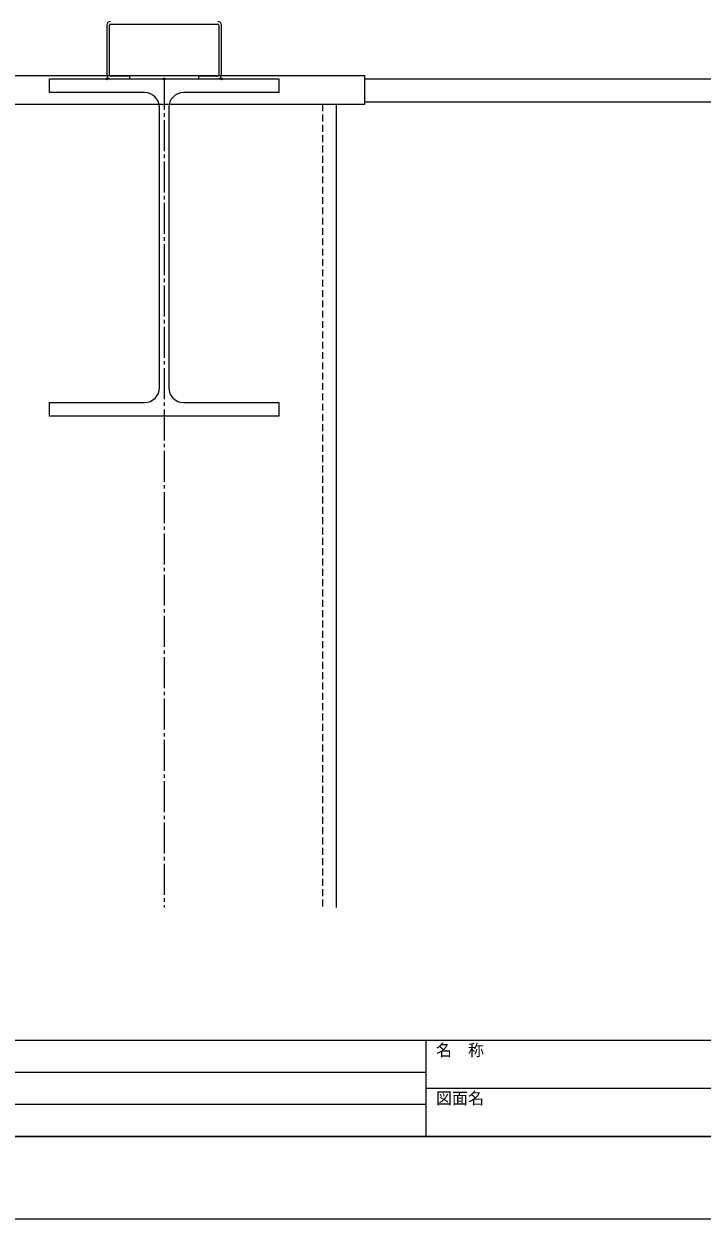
# Model space of a CAD drawing. Units: millimetres at full size, sheet at 1:3; details may follow other scales. Extents: x -1262 to 1258, y -891 to 1034.
# Drawn here: x -671 to -80, y -891 to 150 of the extents above; entities that cross this region are included whole.
import ezdxf
from ezdxf.enums import TextEntityAlignment as Align

# ---------------------------------------------------------------- set-up
doc = ezdxf.new("R2010")
doc.units = ezdxf.units.MM
doc.header["$LTSCALE"] = 3
doc.header["$PDMODE"] = 32
doc.header["$PDSIZE"] = 1.5
doc.linetypes.add('CHAIN2', pattern=[12, 9, -1, 1, -1])
doc.linetypes.add('DASHED2', pattern=[3, 2, -1])
for name, color, linetype, lineweight in [('0-0_補助1', 4, 'Continuous', 5), ('4-2_H鋼1', 2, 'Continuous', 18), ('4-3_H鋼2', 12, 'Continuous', 25), ('4-5_C鋼1', 2, 'Continuous', 18), ('5-B_枠2', 4, 'Continuous', 5), ('B-4_鉄骨芯', 1, 'CHAIN2', 25)]:
    doc.layers.add(name, color=color, linetype=linetype, lineweight=lineweight)
doc.styles.add('Arial', font='')
doc.styles.get('Arial').set_extended_font_data('Arial')

msp = doc.modelspace()

# ---------------------------------------------------------------- linework, layer by layer
at = {"layer": '0-0_補助1'}
for p, q in [((-1194.647, -735), (1191.647, -735)), ((-320.3, -735), (-320.3, -819)), ((-1194.647, -763), (-320.3, -763)), ((-320.3, -777), (651.647, -777)), ((-1194.647, -791), (-320.3, -791)), ((-1194.647, -819), (1191.647, -819)), ((1191.647, -819), (-1194.647, -819))]:
    msp.add_line(p, q, dxfattribs=at)
at = {"layer": '4-2_H鋼1'}
for p, q in [((-552.443, -166.477), (-552.443, 77.523)), ((-544.443, 77.523), (-544.443, -166.477))]:
    msp.add_line(p, q, dxfattribs=at)
for points in [[(-565.443, 90.523), (-648.443, 90.523), (-648.443, 102.523), (-448.443, 102.523), (-448.443, 90.523), (-531.443, 90.523)], [(-448.443, -191.477), (-648.443, -191.477), (-648.443, -179.477), (-565.443, -179.477)], [(-531.443, -179.477), (-448.443, -179.477), (-448.443, -191.477)]]:
    msp.add_lwpolyline(points, dxfattribs=at)
for centre, start, end in [((-565.443, 77.523), 0, 90), ((-531.443, 77.523), 90, 180), ((-565.443, -166.477), 270, 0), ((-531.443, -166.477), 180, 270)]:
    msp.add_arc(centre, 13, start, end, dxfattribs=at)
at = {"layer": '4-3_H鋼2'}
for p, q in [((-723.443, 105.523), (-373.443, 105.523)), ((-373.443, 102.523), (968.917, 102.523)), ((-398.443, 80.523), (-398.443, -619.534)), ((-373.443, 82.523), (968.917, 82.523))]:
    msp.add_line(p, q, dxfattribs=at)
at = {"layer": '4-3_H鋼2', "linetype": 'DASHED2'}
msp.add_line((-410.443, 80.523), (-410.443, -619.534), dxfattribs=at)
at = {"layer": '4-3_H鋼2'}
msp.add_lwpolyline([(-723.443, 80.523), (-373.443, 80.523), (-373.443, 105.523)], dxfattribs=at)
at = {"layer": '4-5_C鋼1'}
for p, q in [((-598.443, 149.223), (-598.443, 105.823)), ((-596.143, 105.823), (-596.143, 149.223)), ((-595.143, 150.223), (-501.743, 150.223)), ((-500.743, 149.223), (-500.743, 105.823)), ((-498.443, 105.823), (-498.443, 149.223)), ((-595.143, 102.523), (-578.443, 102.523))]:
    msp.add_line(p, q, dxfattribs=at)
for points in [[(-578.443, 102.523), (-578.443, 104.823), (-595.143, 104.823)], [(-501.743, 104.823), (-518.443, 104.823), (-518.443, 102.523), (-501.743, 102.523)]]:
    msp.add_lwpolyline(points, dxfattribs=at)
for centre, radius, start, end in [((-595.143, 149.223), 3.3, 90, 179.99996), ((-595.143, 149.223), 1, 90, 180), ((-501.743, 149.223), 3.3, 0, 90), ((-501.743, 149.223), 1, 0, 90), ((-595.143, 105.823), 3.3, 179.99996, 270), ((-595.143, 105.823), 1, 180, 270), ((-501.743, 105.823), 1, 270, 0), ((-501.743, 105.823), 3.3, 270, 0.00004)]:
    msp.add_arc(centre, radius, start, end, dxfattribs=at)
for p in [(-598.443, 102.523), (-548.443, 102.523), (-498.443, 102.523)]:
    msp.add_point(p, dxfattribs=at)
at = {"layer": '5-B_枠2'}
msp.add_lwpolyline([(-1261.5, 891), (1258.5, 891), (1258.5, -891), (-1261.5, -891)], close=True, dxfattribs=at)
at = {"layer": 'B-4_鉄骨芯'}
msp.add_line((-548.443, 102.523), (-548.443, -619.534), dxfattribs=at)

# ---------------------------------------------------------------- texts
at = {"layer": '0-0_補助1', "style": 'Arial'}
for s, p in [('名\u3000称', (-311.626, -751.913)), ('図面名', (-311.626, -793.913))]:
    msp.add_text(s, height=10.23, dxfattribs=at).set_placement(p, align=Align.BOTTOM_LEFT)

doc.saveas('drawing.dxf')
